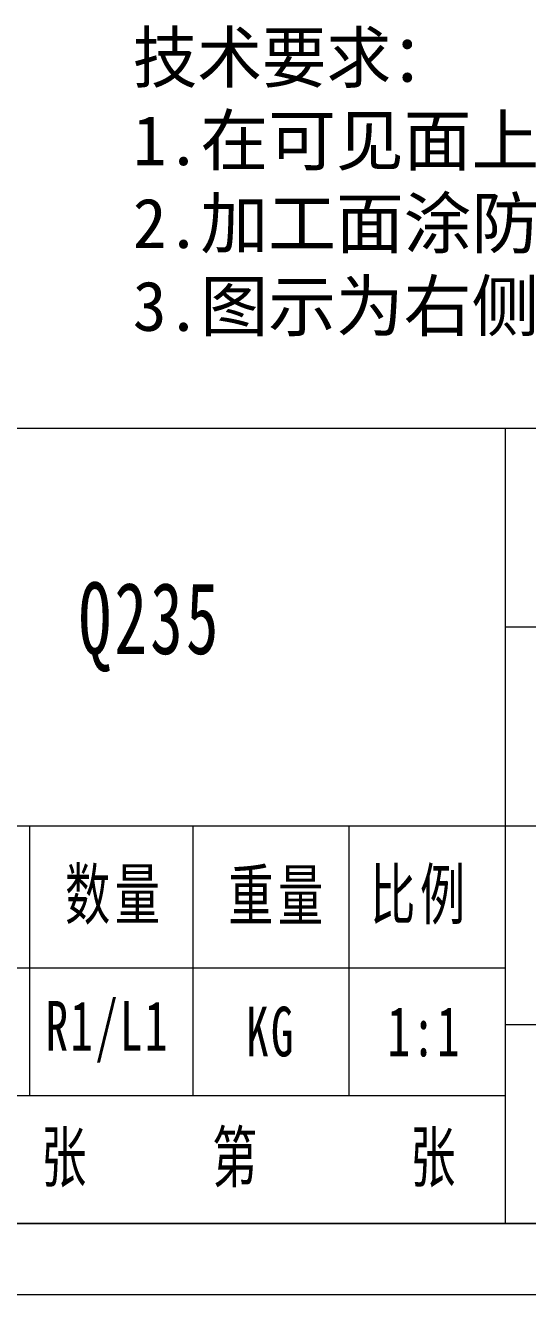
# Model space of a CAD drawing. Header units: millimetres. Extents: x -15766 to 80009, y -9701 to 15159.
# Drawn here: x -12135.8 to -12100.5, y 4666.5 to 4755.9 of the extents above; entities that cross this region are included whole.
import ezdxf

# ---------------------------------------------------------------- set-up
doc = ezdxf.new("R2010")
doc.units = ezdxf.units.MM
for name, color, linetype, lineweight in [('CDRAFT0', 7, 'Continuous', 18), ('title_frame', 7, 'Continuous', 18), ('word_dim', 9, 'Continuous', 18), ('尺寸线层', 3, 'Continuous', 18), ('粗实线层_1', 7, 'Continuous', 15), ('细实线层', 7, 'Continuous', 18)]:
    doc.layers.add(name, color=color, linetype=linetype, lineweight=lineweight)
doc.styles.add('标准', font='', dxfattribs={"width": 0.667})
doc.styles.get('标准').set_extended_font_data('宋体')

# ---------------------------------------------------------------- blocks, each defined once
blk = doc.blocks.new('*X1435')
at = {"layer": 'CDRAFT0'}
blk.add_line((0, 0), (420, 0), dxfattribs=at)
at = {"layer": '粗实线层_1'}
blk.add_line((25, 5), (415, 5), dxfattribs=at)

msp = doc.modelspace()

# ---------------------------------------------------------------- linework, layer by layer
at = {"layer": '粗实线层_1'}
for p, q in [((-12052.03915, 4727.51982), (-12232.03915, 4727.51982)), ((-12102.03915, 4727.51982), (-12102.03915, 4671.51982)), ((-12052.03915, 4713.51982), (-12102.03915, 4713.51982)), ((-12102.03915, 4699.51982), (-12232.03915, 4699.51982)), ((-12135.53915, 4699.51982), (-12135.53915, 4680.51982)), ((-12124.03915, 4699.51982), (-12124.03915, 4680.51982)), ((-12113.03915, 4699.51982), (-12113.03915, 4680.51982)), ((-12052.03915, 4699.51982), (-12102.03915, 4699.51982)), ((-12052.03915, 4685.51982), (-12102.03915, 4685.51982)), ((-12102.03915, 4680.51982), (-12152.03915, 4680.51982)), ((-12052.03915, 4671.51982), (-12232.03915, 4671.51982))]:
    msp.add_line(p, q, dxfattribs=at)
at = {"layer": '细实线层'}
msp.add_line((-12102.03915, 4689.51982), (-12152.03915, 4689.51982), dxfattribs=at)

# ---------------------------------------------------------------- block references
at = {"layer": 'title_frame'}
msp.add_blockref('*X1435', (-12467.03915, 4666.51982), dxfattribs=at)

# ---------------------------------------------------------------- texts
at = {"layer": 'word_dim', "linetype": 'Continuous', "ltscale": 4, "insert": (-12128.26769, 4755.39142), "char_height": 3.5, "width": 139.6035818, "attachment_point": 1}
msp.add_mtext('{\\C3;技术要求：\\P\\fNSimSun|b0|i0|c134|p49;1\\fSimSun|b0|i0|c134|p49;.在可见面上刻零件号;\\P2.加工面涂防锈漆，其余表面按色板喷漆;\\P\\fNSimSun|b0|i0|c134|p49;3.图示为右侧，左侧与之对称制作。}', dxfattribs=at)
at = {"layer": '尺寸线层', "attachment_point": 5, "line_spacing_factor": 1.15057, "style": '标准'}
for s, insert, char_height, width in [('{\\T1.1;Q235}', (-12127.03915, 4713.51982), 5.0503058, 29.4580043), ('\\T1.1;数量', (-12129.53915, 4694.51982), 3.5, 22), ('\\T1.1;重量', (-12118.03915, 4694.51982), 3.5, 22), ('\\T1.1;比例', (-12108.03915, 4694.51982), 3.5, 22), ('{\\T1.1;R1/L1}', (-12130.03915, 4685.01982), 3.5, 11), ('{\\T1.1;KG}', (-12118.53915, 4685.01982), 3.5, 11), ('{\\T1.1;1:1}', (-12107.70434, 4685.01982), 3.5, 10.6696195), ('\\T1.1;张', (-12132.96782, 4676.01982), 3.5, 8), ('\\T1.1;第', (-12120.92891, 4676.01982), 3.5, 8), ('\\T1.1;张', (-12106.96782, 4676.01982), 3.5, 8)]:
    msp.add_mtext(s, dxfattribs=dict(at, insert=insert, char_height=char_height, width=width))

doc.saveas('drawing.dxf')
